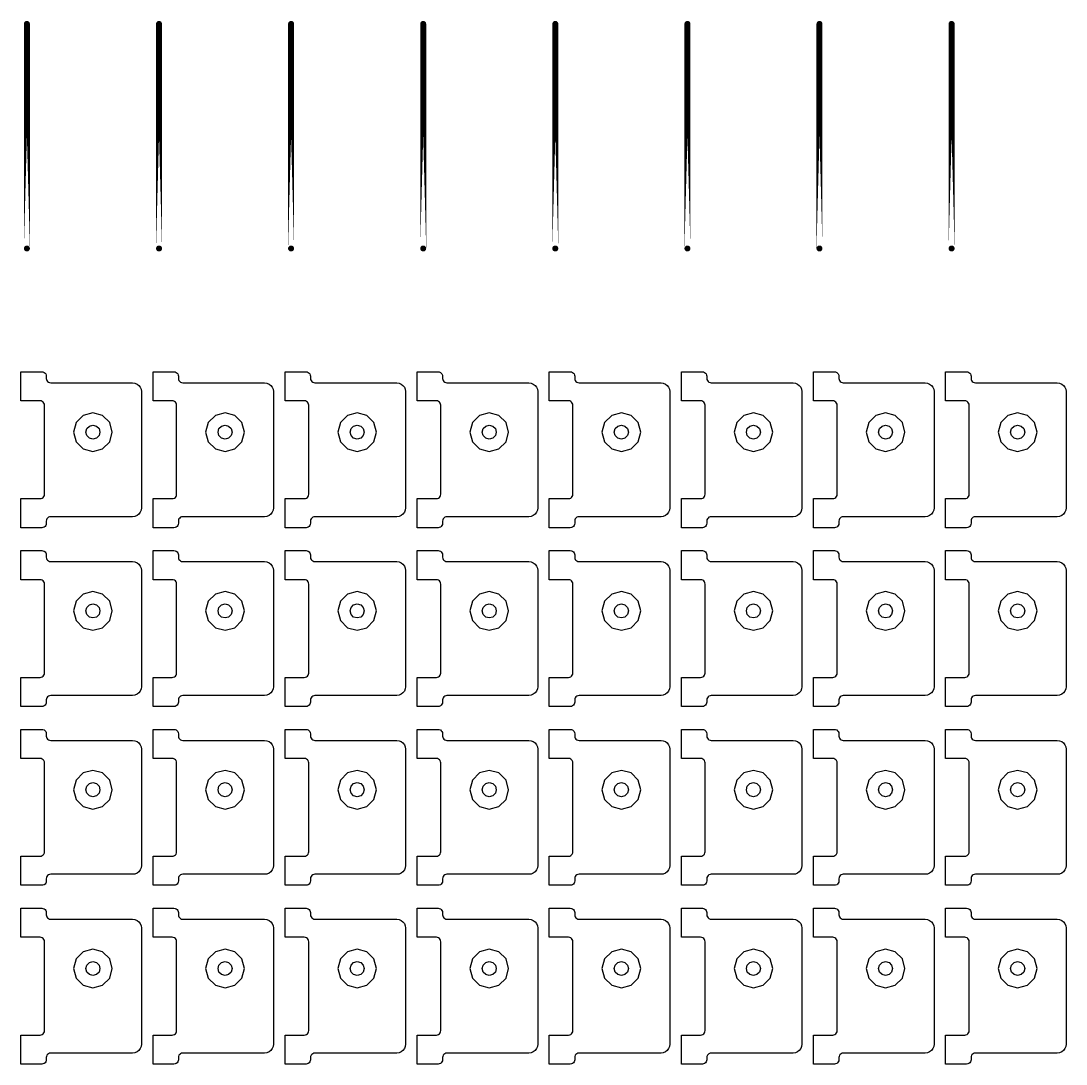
# Model space of a CAD drawing. Extents: x 11 to 212, y 11 to 212.
# Drawn here: x 81.12 to 95.08, y 161.51 to 175.44 of the extents above; entities that cross this region are included whole.
import ezdxf

# ---------------------------------------------------------------- set-up
doc = ezdxf.new("R2010")
doc.units = 0
doc.layers.get('0').update_dxf_attribs({"linetype": 'continuous'})
doc.layers.add('G', color=7, linetype='continuous')

# ---------------------------------------------------------------- blocks, each defined once
blk = doc.blocks.new('cutlineendpoint')
at = {"const_width": 0.04}
blk.add_lwpolyline([(-0.02, 0, 1), (0.02, 0, 1)], format="xyb", close=True, dxfattribs=at)

msp = doc.modelspace()

# ---------------------------------------------------------------- linework, layer by layer
at = {"layer": 'G', "const_width": 0.08}
for points in [[(81.2, 172.4), (81.2, 175.4)], [(82.965, 172.4), (82.965, 175.4)], [(84.729, 172.4), (84.729, 175.4)], [(86.494, 172.4), (86.494, 175.4)], [(88.259, 172.4), (88.259, 175.4)], [(90.024, 172.4), (90.024, 175.4)], [(91.788, 172.4), (91.788, 175.4)], [(93.553, 172.4), (93.553, 175.4)]]:
    msp.add_lwpolyline(points, close=True, dxfattribs=at)
at = {"layer": 'G'}
for points in [[(81.376, 169.059), (81.392, 169.061), (81.406, 169.067), (81.418, 169.076), (81.427, 169.088), (81.433, 169.102), (81.435, 169.118), (81.435, 170.306), (81.433, 170.321), (81.427, 170.335), (81.418, 170.347), (81.406, 170.357), (81.392, 170.363), (81.376, 170.365), (81.12, 170.365), (81.12, 170.753), (81.4, 170.753), (81.415, 170.751), (81.429, 170.745), (81.442, 170.736), (81.451, 170.724), (81.457, 170.709), (81.459, 170.694), (81.459, 170.665), (81.461, 170.649), (81.467, 170.635), (81.476, 170.623), (81.488, 170.614), (81.502, 170.608), (81.518, 170.606), (82.612, 170.606), (82.642, 170.602), (82.671, 170.59), (82.695, 170.571), (82.714, 170.547), (82.725, 170.519), (82.729, 170.488), (82.729, 168.935), (82.725, 168.905), (82.714, 168.876), (82.695, 168.852), (82.671, 168.833), (82.642, 168.822), (82.612, 168.818), (81.518, 168.818), (81.502, 168.816), (81.488, 168.81), (81.476, 168.8), (81.467, 168.788), (81.461, 168.774), (81.459, 168.759), (81.459, 168.729), (81.457, 168.714), (81.451, 168.7), (81.442, 168.688), (81.429, 168.678), (81.415, 168.673), (81.4, 168.671), (81.12, 168.671), (81.12, 169.059)], [(83.141, 169.059), (83.156, 169.061), (83.171, 169.067), (83.183, 169.076), (83.192, 169.088), (83.198, 169.102), (83.2, 169.118), (83.2, 170.306), (83.198, 170.321), (83.192, 170.335), (83.183, 170.347), (83.171, 170.357), (83.156, 170.363), (83.141, 170.365), (82.885, 170.365), (82.885, 170.753), (83.165, 170.753), (83.18, 170.751), (83.194, 170.745), (83.206, 170.736), (83.216, 170.724), (83.222, 170.709), (83.224, 170.694), (83.224, 170.665), (83.226, 170.649), (83.231, 170.635), (83.241, 170.623), (83.253, 170.614), (83.267, 170.608), (83.282, 170.606), (84.376, 170.606), (84.407, 170.602), (84.435, 170.59), (84.46, 170.571), (84.478, 170.547), (84.49, 170.519), (84.494, 170.488), (84.494, 168.935), (84.49, 168.905), (84.478, 168.876), (84.46, 168.852), (84.435, 168.833), (84.407, 168.822), (84.376, 168.818), (83.282, 168.818), (83.267, 168.816), (83.253, 168.81), (83.241, 168.8), (83.231, 168.788), (83.226, 168.774), (83.224, 168.759), (83.224, 168.729), (83.222, 168.714), (83.216, 168.7), (83.206, 168.688), (83.194, 168.678), (83.18, 168.673), (83.165, 168.671), (82.885, 168.671), (82.885, 169.059)], [(84.906, 169.059), (84.921, 169.061), (84.935, 169.067), (84.947, 169.076), (84.957, 169.088), (84.963, 169.102), (84.965, 169.118), (84.965, 170.306), (84.963, 170.321), (84.957, 170.335), (84.947, 170.347), (84.935, 170.357), (84.921, 170.363), (84.906, 170.365), (84.649, 170.365), (84.649, 170.753), (84.929, 170.753), (84.945, 170.751), (84.959, 170.745), (84.971, 170.736), (84.98, 170.724), (84.986, 170.709), (84.988, 170.694), (84.988, 170.665), (84.99, 170.649), (84.996, 170.635), (85.005, 170.623), (85.018, 170.614), (85.032, 170.608), (85.047, 170.606), (86.141, 170.606), (86.172, 170.602), (86.2, 170.59), (86.224, 170.571), (86.243, 170.547), (86.255, 170.519), (86.259, 170.488), (86.259, 168.935), (86.255, 168.905), (86.243, 168.876), (86.224, 168.852), (86.2, 168.833), (86.172, 168.822), (86.141, 168.818), (85.047, 168.818), (85.032, 168.816), (85.018, 168.81), (85.005, 168.8), (84.996, 168.788), (84.99, 168.774), (84.988, 168.759), (84.988, 168.729), (84.986, 168.714), (84.98, 168.7), (84.971, 168.688), (84.959, 168.678), (84.945, 168.673), (84.929, 168.671), (84.649, 168.671), (84.649, 169.059)], [(86.671, 169.059), (86.686, 169.061), (86.7, 169.067), (86.712, 169.076), (86.722, 169.088), (86.727, 169.102), (86.729, 169.118), (86.729, 170.306), (86.727, 170.321), (86.722, 170.335), (86.712, 170.347), (86.7, 170.357), (86.686, 170.363), (86.671, 170.365), (86.414, 170.365), (86.414, 170.753), (86.694, 170.753), (86.709, 170.751), (86.724, 170.745), (86.736, 170.736), (86.745, 170.724), (86.751, 170.709), (86.753, 170.694), (86.753, 170.665), (86.755, 170.649), (86.761, 170.635), (86.77, 170.623), (86.782, 170.614), (86.797, 170.608), (86.812, 170.606), (87.906, 170.606), (87.936, 170.602), (87.965, 170.59), (87.989, 170.571), (88.008, 170.547), (88.02, 170.519), (88.024, 170.488), (88.024, 168.935), (88.02, 168.905), (88.008, 168.876), (87.989, 168.852), (87.965, 168.833), (87.936, 168.822), (87.906, 168.818), (86.812, 168.818), (86.797, 168.816), (86.782, 168.81), (86.77, 168.8), (86.761, 168.788), (86.755, 168.774), (86.753, 168.759), (86.753, 168.729), (86.751, 168.714), (86.745, 168.7), (86.736, 168.688), (86.724, 168.678), (86.709, 168.673), (86.694, 168.671), (86.414, 168.671), (86.414, 169.059)], [(88.435, 169.059), (88.451, 169.061), (88.465, 169.067), (88.477, 169.076), (88.486, 169.088), (88.492, 169.102), (88.494, 169.118), (88.494, 170.306), (88.492, 170.321), (88.486, 170.335), (88.477, 170.347), (88.465, 170.357), (88.451, 170.363), (88.435, 170.365), (88.179, 170.365), (88.179, 170.753), (88.459, 170.753), (88.474, 170.751), (88.488, 170.745), (88.5, 170.736), (88.51, 170.724), (88.516, 170.709), (88.518, 170.694), (88.518, 170.665), (88.52, 170.649), (88.526, 170.635), (88.535, 170.623), (88.547, 170.614), (88.561, 170.608), (88.576, 170.606), (89.671, 170.606), (89.701, 170.602), (89.729, 170.59), (89.754, 170.571), (89.772, 170.547), (89.784, 170.519), (89.788, 170.488), (89.788, 168.935), (89.784, 168.905), (89.772, 168.876), (89.754, 168.852), (89.729, 168.833), (89.701, 168.822), (89.671, 168.818), (88.576, 168.818), (88.561, 168.816), (88.547, 168.81), (88.535, 168.8), (88.526, 168.788), (88.52, 168.774), (88.518, 168.759), (88.518, 168.729), (88.516, 168.714), (88.51, 168.7), (88.5, 168.688), (88.488, 168.678), (88.474, 168.673), (88.459, 168.671), (88.179, 168.671), (88.179, 169.059)], [(90.2, 169.059), (90.215, 169.061), (90.229, 169.067), (90.242, 169.076), (90.251, 169.088), (90.257, 169.102), (90.259, 169.118), (90.259, 170.306), (90.257, 170.321), (90.251, 170.335), (90.242, 170.347), (90.229, 170.357), (90.215, 170.363), (90.2, 170.365), (89.944, 170.365), (89.944, 170.753), (90.224, 170.753), (90.239, 170.751), (90.253, 170.745), (90.265, 170.736), (90.274, 170.724), (90.28, 170.709), (90.282, 170.694), (90.282, 170.665), (90.284, 170.649), (90.29, 170.635), (90.3, 170.623), (90.312, 170.614), (90.326, 170.608), (90.341, 170.606), (91.435, 170.606), (91.466, 170.602), (91.494, 170.59), (91.518, 170.571), (91.537, 170.547), (91.549, 170.519), (91.553, 170.488), (91.553, 168.935), (91.549, 168.905), (91.537, 168.876), (91.518, 168.852), (91.494, 168.833), (91.466, 168.822), (91.435, 168.818), (90.341, 168.818), (90.326, 168.816), (90.312, 168.81), (90.3, 168.8), (90.29, 168.788), (90.284, 168.774), (90.282, 168.759), (90.282, 168.729), (90.28, 168.714), (90.274, 168.7), (90.265, 168.688), (90.253, 168.678), (90.239, 168.673), (90.224, 168.671), (89.944, 168.671), (89.944, 169.059)], [(91.965, 169.059), (91.98, 169.061), (91.994, 169.067), (92.006, 169.076), (92.016, 169.088), (92.022, 169.102), (92.024, 169.118), (92.024, 170.306), (92.022, 170.321), (92.016, 170.335), (92.006, 170.347), (91.994, 170.357), (91.98, 170.363), (91.965, 170.365), (91.708, 170.365), (91.708, 170.753), (91.988, 170.753), (92.003, 170.751), (92.018, 170.745), (92.03, 170.736), (92.039, 170.724), (92.045, 170.709), (92.047, 170.694), (92.047, 170.665), (92.049, 170.649), (92.055, 170.635), (92.064, 170.623), (92.076, 170.614), (92.091, 170.608), (92.106, 170.606), (93.2, 170.606), (93.23, 170.602), (93.259, 170.59), (93.283, 170.571), (93.302, 170.547), (93.314, 170.519), (93.318, 170.488), (93.318, 168.935), (93.314, 168.905), (93.302, 168.876), (93.283, 168.852), (93.259, 168.833), (93.23, 168.822), (93.2, 168.818), (92.106, 168.818), (92.091, 168.816), (92.076, 168.81), (92.064, 168.8), (92.055, 168.788), (92.049, 168.774), (92.047, 168.759), (92.047, 168.729), (92.045, 168.714), (92.039, 168.7), (92.03, 168.688), (92.018, 168.678), (92.003, 168.673), (91.988, 168.671), (91.708, 168.671), (91.708, 169.059)], [(93.729, 169.059), (93.745, 169.061), (93.759, 169.067), (93.771, 169.076), (93.78, 169.088), (93.786, 169.102), (93.788, 169.118), (93.788, 170.306), (93.786, 170.321), (93.78, 170.335), (93.771, 170.347), (93.759, 170.357), (93.745, 170.363), (93.729, 170.365), (93.473, 170.365), (93.473, 170.753), (93.753, 170.753), (93.768, 170.751), (93.782, 170.745), (93.795, 170.736), (93.804, 170.724), (93.81, 170.709), (93.812, 170.694), (93.812, 170.665), (93.814, 170.649), (93.82, 170.635), (93.829, 170.623), (93.841, 170.614), (93.855, 170.608), (93.871, 170.606), (94.965, 170.606), (94.995, 170.602), (95.024, 170.59), (95.048, 170.571), (95.067, 170.547), (95.078, 170.519), (95.082, 170.488), (95.082, 168.935), (95.078, 168.905), (95.067, 168.876), (95.048, 168.852), (95.024, 168.833), (94.995, 168.822), (94.965, 168.818), (93.871, 168.818), (93.855, 168.816), (93.841, 168.81), (93.829, 168.8), (93.82, 168.788), (93.814, 168.774), (93.812, 168.759), (93.812, 168.729), (93.81, 168.714), (93.804, 168.7), (93.795, 168.688), (93.782, 168.678), (93.768, 168.673), (93.753, 168.671), (93.473, 168.671), (93.473, 169.059)], [(82.307, 169.818), (82.341, 169.947), (82.307, 170.076), (82.212, 170.171), (82.082, 170.206), (81.953, 170.171), (81.858, 170.076), (81.824, 169.947), (81.858, 169.818), (81.953, 169.723), (82.082, 169.688), (82.212, 169.723)], [(84.071, 169.818), (84.106, 169.947), (84.071, 170.076), (83.976, 170.171), (83.847, 170.206), (83.718, 170.171), (83.623, 170.076), (83.588, 169.947), (83.623, 169.818), (83.718, 169.723), (83.847, 169.688), (83.976, 169.723)], [(85.836, 169.818), (85.871, 169.947), (85.836, 170.076), (85.741, 170.171), (85.612, 170.206), (85.482, 170.171), (85.388, 170.076), (85.353, 169.947), (85.388, 169.818), (85.482, 169.723), (85.612, 169.688), (85.741, 169.723)], [(87.601, 169.818), (87.635, 169.947), (87.601, 170.076), (87.506, 170.171), (87.376, 170.206), (87.247, 170.171), (87.152, 170.076), (87.118, 169.947), (87.152, 169.818), (87.247, 169.723), (87.376, 169.688), (87.506, 169.723)], [(89.365, 169.818), (89.4, 169.947), (89.365, 170.076), (89.271, 170.171), (89.141, 170.206), (89.012, 170.171), (88.917, 170.076), (88.882, 169.947), (88.917, 169.818), (89.012, 169.723), (89.141, 169.688), (89.271, 169.723)], [(91.13, 169.818), (91.165, 169.947), (91.13, 170.076), (91.035, 170.171), (90.906, 170.206), (90.776, 170.171), (90.682, 170.076), (90.647, 169.947), (90.682, 169.818), (90.776, 169.723), (90.906, 169.688), (91.035, 169.723)], [(92.895, 169.818), (92.929, 169.947), (92.895, 170.076), (92.8, 170.171), (92.671, 170.206), (92.541, 170.171), (92.446, 170.076), (92.412, 169.947), (92.446, 169.818), (92.541, 169.723), (92.671, 169.688), (92.8, 169.723)], [(94.659, 169.818), (94.694, 169.947), (94.659, 170.076), (94.565, 170.171), (94.435, 170.206), (94.306, 170.171), (94.211, 170.076), (94.176, 169.947), (94.211, 169.818), (94.306, 169.723), (94.435, 169.688), (94.565, 169.723)], [(82.176, 169.947), (82.164, 169.9), (82.129, 169.866), (82.082, 169.853), (82.035, 169.866), (82.001, 169.9), (81.988, 169.947), (82.001, 169.994), (82.035, 170.029), (82.082, 170.041), (82.129, 170.029), (82.164, 169.994)], [(83.941, 169.947), (83.929, 169.9), (83.894, 169.866), (83.847, 169.853), (83.8, 169.866), (83.766, 169.9), (83.753, 169.947), (83.766, 169.994), (83.8, 170.029), (83.847, 170.041), (83.894, 170.029), (83.929, 169.994)], [(85.706, 169.947), (85.693, 169.9), (85.659, 169.866), (85.612, 169.853), (85.565, 169.866), (85.53, 169.9), (85.518, 169.947), (85.53, 169.994), (85.565, 170.029), (85.612, 170.041), (85.659, 170.029), (85.693, 169.994)], [(87.471, 169.947), (87.458, 169.9), (87.424, 169.866), (87.376, 169.853), (87.329, 169.866), (87.295, 169.9), (87.282, 169.947), (87.295, 169.994), (87.329, 170.029), (87.376, 170.041), (87.424, 170.029), (87.458, 169.994)], [(89.235, 169.947), (89.223, 169.9), (89.188, 169.866), (89.141, 169.853), (89.094, 169.866), (89.06, 169.9), (89.047, 169.947), (89.06, 169.994), (89.094, 170.029), (89.141, 170.041), (89.188, 170.029), (89.223, 169.994)], [(91, 169.947), (90.987, 169.9), (90.953, 169.866), (90.906, 169.853), (90.859, 169.866), (90.824, 169.9), (90.812, 169.947), (90.824, 169.994), (90.859, 170.029), (90.906, 170.041), (90.953, 170.029), (90.987, 169.994)], [(92.765, 169.947), (92.752, 169.9), (92.718, 169.866), (92.671, 169.853), (92.624, 169.866), (92.589, 169.9), (92.576, 169.947), (92.589, 169.994), (92.624, 170.029), (92.671, 170.041), (92.718, 170.029), (92.752, 169.994)], [(94.529, 169.947), (94.517, 169.9), (94.482, 169.866), (94.435, 169.853), (94.388, 169.866), (94.354, 169.9), (94.341, 169.947), (94.354, 169.994), (94.388, 170.029), (94.435, 170.041), (94.482, 170.029), (94.517, 169.994)], [(81.376, 166.671), (81.392, 166.673), (81.406, 166.678), (81.418, 166.688), (81.427, 166.7), (81.433, 166.714), (81.435, 166.729), (81.435, 167.918), (81.433, 167.933), (81.427, 167.947), (81.418, 167.959), (81.406, 167.969), (81.392, 167.974), (81.376, 167.976), (81.12, 167.976), (81.12, 168.365), (81.4, 168.365), (81.415, 168.363), (81.429, 168.357), (81.442, 168.347), (81.451, 168.335), (81.457, 168.321), (81.459, 168.306), (81.459, 168.276), (81.461, 168.261), (81.467, 168.247), (81.476, 168.235), (81.488, 168.226), (81.502, 168.22), (81.518, 168.218), (82.612, 168.218), (82.642, 168.214), (82.671, 168.202), (82.695, 168.183), (82.714, 168.159), (82.725, 168.13), (82.729, 168.1), (82.729, 166.547), (82.725, 166.517), (82.714, 166.488), (82.695, 166.464), (82.671, 166.445), (82.642, 166.433), (82.612, 166.429), (81.518, 166.429), (81.502, 166.427), (81.488, 166.422), (81.476, 166.412), (81.467, 166.4), (81.461, 166.386), (81.459, 166.371), (81.459, 166.341), (81.457, 166.326), (81.451, 166.312), (81.442, 166.3), (81.429, 166.29), (81.415, 166.284), (81.4, 166.282), (81.12, 166.282), (81.12, 166.671)], [(83.141, 166.671), (83.156, 166.673), (83.171, 166.678), (83.183, 166.688), (83.192, 166.7), (83.198, 166.714), (83.2, 166.729), (83.2, 167.918), (83.198, 167.933), (83.192, 167.947), (83.183, 167.959), (83.171, 167.969), (83.156, 167.974), (83.141, 167.976), (82.885, 167.976), (82.885, 168.365), (83.165, 168.365), (83.18, 168.363), (83.194, 168.357), (83.206, 168.347), (83.216, 168.335), (83.222, 168.321), (83.224, 168.306), (83.224, 168.276), (83.226, 168.261), (83.231, 168.247), (83.241, 168.235), (83.253, 168.226), (83.267, 168.22), (83.282, 168.218), (84.376, 168.218), (84.407, 168.214), (84.435, 168.202), (84.46, 168.183), (84.478, 168.159), (84.49, 168.13), (84.494, 168.1), (84.494, 166.547), (84.49, 166.517), (84.478, 166.488), (84.46, 166.464), (84.435, 166.445), (84.407, 166.433), (84.376, 166.429), (83.282, 166.429), (83.267, 166.427), (83.253, 166.422), (83.241, 166.412), (83.231, 166.4), (83.226, 166.386), (83.224, 166.371), (83.224, 166.341), (83.222, 166.326), (83.216, 166.312), (83.206, 166.3), (83.194, 166.29), (83.18, 166.284), (83.165, 166.282), (82.885, 166.282), (82.885, 166.671)], [(84.906, 166.671), (84.921, 166.673), (84.935, 166.678), (84.947, 166.688), (84.957, 166.7), (84.963, 166.714), (84.965, 166.729), (84.965, 167.918), (84.963, 167.933), (84.957, 167.947), (84.947, 167.959), (84.935, 167.969), (84.921, 167.974), (84.906, 167.976), (84.649, 167.976), (84.649, 168.365), (84.929, 168.365), (84.945, 168.363), (84.959, 168.357), (84.971, 168.347), (84.98, 168.335), (84.986, 168.321), (84.988, 168.306), (84.988, 168.276), (84.99, 168.261), (84.996, 168.247), (85.005, 168.235), (85.018, 168.226), (85.032, 168.22), (85.047, 168.218), (86.141, 168.218), (86.172, 168.214), (86.2, 168.202), (86.224, 168.183), (86.243, 168.159), (86.255, 168.13), (86.259, 168.1), (86.259, 166.547), (86.255, 166.517), (86.243, 166.488), (86.224, 166.464), (86.2, 166.445), (86.172, 166.433), (86.141, 166.429), (85.047, 166.429), (85.032, 166.427), (85.018, 166.422), (85.005, 166.412), (84.996, 166.4), (84.99, 166.386), (84.988, 166.371), (84.988, 166.341), (84.986, 166.326), (84.98, 166.312), (84.971, 166.3), (84.959, 166.29), (84.945, 166.284), (84.929, 166.282), (84.649, 166.282), (84.649, 166.671)], [(86.671, 166.671), (86.686, 166.673), (86.7, 166.678), (86.712, 166.688), (86.722, 166.7), (86.727, 166.714), (86.729, 166.729), (86.729, 167.918), (86.727, 167.933), (86.722, 167.947), (86.712, 167.959), (86.7, 167.969), (86.686, 167.974), (86.671, 167.976), (86.414, 167.976), (86.414, 168.365), (86.694, 168.365), (86.709, 168.363), (86.724, 168.357), (86.736, 168.347), (86.745, 168.335), (86.751, 168.321), (86.753, 168.306), (86.753, 168.276), (86.755, 168.261), (86.761, 168.247), (86.77, 168.235), (86.782, 168.226), (86.797, 168.22), (86.812, 168.218), (87.906, 168.218), (87.936, 168.214), (87.965, 168.202), (87.989, 168.183), (88.008, 168.159), (88.02, 168.13), (88.024, 168.1), (88.024, 166.547), (88.02, 166.517), (88.008, 166.488), (87.989, 166.464), (87.965, 166.445), (87.936, 166.433), (87.906, 166.429), (86.812, 166.429), (86.797, 166.427), (86.782, 166.422), (86.77, 166.412), (86.761, 166.4), (86.755, 166.386), (86.753, 166.371), (86.753, 166.341), (86.751, 166.326), (86.745, 166.312), (86.736, 166.3), (86.724, 166.29), (86.709, 166.284), (86.694, 166.282), (86.414, 166.282), (86.414, 166.671)], [(88.435, 166.671), (88.451, 166.673), (88.465, 166.678), (88.477, 166.688), (88.486, 166.7), (88.492, 166.714), (88.494, 166.729), (88.494, 167.918), (88.492, 167.933), (88.486, 167.947), (88.477, 167.959), (88.465, 167.969), (88.451, 167.974), (88.435, 167.976), (88.179, 167.976), (88.179, 168.365), (88.459, 168.365), (88.474, 168.363), (88.488, 168.357), (88.5, 168.347), (88.51, 168.335), (88.516, 168.321), (88.518, 168.306), (88.518, 168.276), (88.52, 168.261), (88.526, 168.247), (88.535, 168.235), (88.547, 168.226), (88.561, 168.22), (88.576, 168.218), (89.671, 168.218), (89.701, 168.214), (89.729, 168.202), (89.754, 168.183), (89.772, 168.159), (89.784, 168.13), (89.788, 168.1), (89.788, 166.547), (89.784, 166.517), (89.772, 166.488), (89.754, 166.464), (89.729, 166.445), (89.701, 166.433), (89.671, 166.429), (88.576, 166.429), (88.561, 166.427), (88.547, 166.422), (88.535, 166.412), (88.526, 166.4), (88.52, 166.386), (88.518, 166.371), (88.518, 166.341), (88.516, 166.326), (88.51, 166.312), (88.5, 166.3), (88.488, 166.29), (88.474, 166.284), (88.459, 166.282), (88.179, 166.282), (88.179, 166.671)], [(90.2, 166.671), (90.215, 166.673), (90.229, 166.678), (90.242, 166.688), (90.251, 166.7), (90.257, 166.714), (90.259, 166.729), (90.259, 167.918), (90.257, 167.933), (90.251, 167.947), (90.242, 167.959), (90.229, 167.969), (90.215, 167.974), (90.2, 167.976), (89.944, 167.976), (89.944, 168.365), (90.224, 168.365), (90.239, 168.363), (90.253, 168.357), (90.265, 168.347), (90.274, 168.335), (90.28, 168.321), (90.282, 168.306), (90.282, 168.276), (90.284, 168.261), (90.29, 168.247), (90.3, 168.235), (90.312, 168.226), (90.326, 168.22), (90.341, 168.218), (91.435, 168.218), (91.466, 168.214), (91.494, 168.202), (91.518, 168.183), (91.537, 168.159), (91.549, 168.13), (91.553, 168.1), (91.553, 166.547), (91.549, 166.517), (91.537, 166.488), (91.518, 166.464), (91.494, 166.445), (91.466, 166.433), (91.435, 166.429), (90.341, 166.429), (90.326, 166.427), (90.312, 166.422), (90.3, 166.412), (90.29, 166.4), (90.284, 166.386), (90.282, 166.371), (90.282, 166.341), (90.28, 166.326), (90.274, 166.312), (90.265, 166.3), (90.253, 166.29), (90.239, 166.284), (90.224, 166.282), (89.944, 166.282), (89.944, 166.671)], [(91.965, 166.671), (91.98, 166.673), (91.994, 166.678), (92.006, 166.688), (92.016, 166.7), (92.022, 166.714), (92.024, 166.729), (92.024, 167.918), (92.022, 167.933), (92.016, 167.947), (92.006, 167.959), (91.994, 167.969), (91.98, 167.974), (91.965, 167.976), (91.708, 167.976), (91.708, 168.365), (91.988, 168.365), (92.003, 168.363), (92.018, 168.357), (92.03, 168.347), (92.039, 168.335), (92.045, 168.321), (92.047, 168.306), (92.047, 168.276), (92.049, 168.261), (92.055, 168.247), (92.064, 168.235), (92.076, 168.226), (92.091, 168.22), (92.106, 168.218), (93.2, 168.218), (93.23, 168.214), (93.259, 168.202), (93.283, 168.183), (93.302, 168.159), (93.314, 168.13), (93.318, 168.1), (93.318, 166.547), (93.314, 166.517), (93.302, 166.488), (93.283, 166.464), (93.259, 166.445), (93.23, 166.433), (93.2, 166.429), (92.106, 166.429), (92.091, 166.427), (92.076, 166.422), (92.064, 166.412), (92.055, 166.4), (92.049, 166.386), (92.047, 166.371), (92.047, 166.341), (92.045, 166.326), (92.039, 166.312), (92.03, 166.3), (92.018, 166.29), (92.003, 166.284), (91.988, 166.282), (91.708, 166.282), (91.708, 166.671)], [(93.729, 166.671), (93.745, 166.673), (93.759, 166.678), (93.771, 166.688), (93.78, 166.7), (93.786, 166.714), (93.788, 166.729), (93.788, 167.918), (93.786, 167.933), (93.78, 167.947), (93.771, 167.959), (93.759, 167.969), (93.745, 167.974), (93.729, 167.976), (93.473, 167.976), (93.473, 168.365), (93.753, 168.365), (93.768, 168.363), (93.782, 168.357), (93.795, 168.347), (93.804, 168.335), (93.81, 168.321), (93.812, 168.306), (93.812, 168.276), (93.814, 168.261), (93.82, 168.247), (93.829, 168.235), (93.841, 168.226), (93.855, 168.22), (93.871, 168.218), (94.965, 168.218), (94.995, 168.214), (95.024, 168.202), (95.048, 168.183), (95.067, 168.159), (95.078, 168.13), (95.082, 168.1), (95.082, 166.547), (95.078, 166.517), (95.067, 166.488), (95.048, 166.464), (95.024, 166.445), (94.995, 166.433), (94.965, 166.429), (93.871, 166.429), (93.855, 166.427), (93.841, 166.422), (93.829, 166.412), (93.82, 166.4), (93.814, 166.386), (93.812, 166.371), (93.812, 166.341), (93.81, 166.326), (93.804, 166.312), (93.795, 166.3), (93.782, 166.29), (93.768, 166.284), (93.753, 166.282), (93.473, 166.282), (93.473, 166.671)], [(82.307, 167.429), (82.341, 167.559), (82.307, 167.688), (82.212, 167.783), (82.082, 167.818), (81.953, 167.783), (81.858, 167.688), (81.824, 167.559), (81.858, 167.429), (81.953, 167.335), (82.082, 167.3), (82.212, 167.335)], [(84.071, 167.429), (84.106, 167.559), (84.071, 167.688), (83.976, 167.783), (83.847, 167.818), (83.718, 167.783), (83.623, 167.688), (83.588, 167.559), (83.623, 167.429), (83.718, 167.335), (83.847, 167.3), (83.976, 167.335)], [(85.836, 167.429), (85.871, 167.559), (85.836, 167.688), (85.741, 167.783), (85.612, 167.818), (85.482, 167.783), (85.388, 167.688), (85.353, 167.559), (85.388, 167.429), (85.482, 167.335), (85.612, 167.3), (85.741, 167.335)], [(87.601, 167.429), (87.635, 167.559), (87.601, 167.688), (87.506, 167.783), (87.376, 167.818), (87.247, 167.783), (87.152, 167.688), (87.118, 167.559), (87.152, 167.429), (87.247, 167.335), (87.376, 167.3), (87.506, 167.335)], [(89.365, 167.429), (89.4, 167.559), (89.365, 167.688), (89.271, 167.783), (89.141, 167.818), (89.012, 167.783), (88.917, 167.688), (88.882, 167.559), (88.917, 167.429), (89.012, 167.335), (89.141, 167.3), (89.271, 167.335)], [(91.13, 167.429), (91.165, 167.559), (91.13, 167.688), (91.035, 167.783), (90.906, 167.818), (90.776, 167.783), (90.682, 167.688), (90.647, 167.559), (90.682, 167.429), (90.776, 167.335), (90.906, 167.3), (91.035, 167.335)], [(92.895, 167.429), (92.929, 167.559), (92.895, 167.688), (92.8, 167.783), (92.671, 167.818), (92.541, 167.783), (92.446, 167.688), (92.412, 167.559), (92.446, 167.429), (92.541, 167.335), (92.671, 167.3), (92.8, 167.335)], [(94.659, 167.429), (94.694, 167.559), (94.659, 167.688), (94.565, 167.783), (94.435, 167.818), (94.306, 167.783), (94.211, 167.688), (94.176, 167.559), (94.211, 167.429), (94.306, 167.335), (94.435, 167.3), (94.565, 167.335)], [(82.176, 167.559), (82.164, 167.512), (82.129, 167.477), (82.082, 167.465), (82.035, 167.477), (82.001, 167.512), (81.988, 167.559), (82.001, 167.606), (82.035, 167.64), (82.082, 167.653), (82.129, 167.64), (82.164, 167.606)], [(83.941, 167.559), (83.929, 167.512), (83.894, 167.477), (83.847, 167.465), (83.8, 167.477), (83.766, 167.512), (83.753, 167.559), (83.766, 167.606), (83.8, 167.64), (83.847, 167.653), (83.894, 167.64), (83.929, 167.606)], [(85.706, 167.559), (85.693, 167.512), (85.659, 167.477), (85.612, 167.465), (85.565, 167.477), (85.53, 167.512), (85.518, 167.559), (85.53, 167.606), (85.565, 167.64), (85.612, 167.653), (85.659, 167.64), (85.693, 167.606)], [(87.471, 167.559), (87.458, 167.512), (87.424, 167.477), (87.376, 167.465), (87.329, 167.477), (87.295, 167.512), (87.282, 167.559), (87.295, 167.606), (87.329, 167.64), (87.376, 167.653), (87.424, 167.64), (87.458, 167.606)], [(89.235, 167.559), (89.223, 167.512), (89.188, 167.477), (89.141, 167.465), (89.094, 167.477), (89.06, 167.512), (89.047, 167.559), (89.06, 167.606), (89.094, 167.64), (89.141, 167.653), (89.188, 167.64), (89.223, 167.606)], [(91, 167.559), (90.987, 167.512), (90.953, 167.477), (90.906, 167.465), (90.859, 167.477), (90.824, 167.512), (90.812, 167.559), (90.824, 167.606), (90.859, 167.64), (90.906, 167.653), (90.953, 167.64), (90.987, 167.606)], [(92.765, 167.559), (92.752, 167.512), (92.718, 167.477), (92.671, 167.465), (92.624, 167.477), (92.589, 167.512), (92.576, 167.559), (92.589, 167.606), (92.624, 167.64), (92.671, 167.653), (92.718, 167.64), (92.752, 167.606)], [(94.529, 167.559), (94.517, 167.512), (94.482, 167.477), (94.435, 167.465), (94.388, 167.477), (94.354, 167.512), (94.341, 167.559), (94.354, 167.606), (94.388, 167.64), (94.435, 167.653), (94.482, 167.64), (94.517, 167.606)], [(81.376, 164.282), (81.392, 164.284), (81.406, 164.29), (81.418, 164.3), (81.427, 164.312), (81.433, 164.326), (81.435, 164.341), (81.435, 165.529), (81.433, 165.545), (81.427, 165.559), (81.418, 165.571), (81.406, 165.58), (81.392, 165.586), (81.376, 165.588), (81.12, 165.588), (81.12, 165.976), (81.4, 165.976), (81.415, 165.974), (81.429, 165.969), (81.442, 165.959), (81.451, 165.947), (81.457, 165.933), (81.459, 165.918), (81.459, 165.888), (81.461, 165.873), (81.467, 165.859), (81.476, 165.847), (81.488, 165.837), (81.502, 165.831), (81.518, 165.829), (82.612, 165.829), (82.642, 165.825), (82.671, 165.814), (82.695, 165.795), (82.714, 165.771), (82.725, 165.742), (82.729, 165.712), (82.729, 164.159), (82.725, 164.128), (82.714, 164.1), (82.695, 164.076), (82.671, 164.057), (82.642, 164.045), (82.612, 164.041), (81.518, 164.041), (81.502, 164.039), (81.488, 164.033), (81.476, 164.024), (81.467, 164.012), (81.461, 163.998), (81.459, 163.982), (81.459, 163.953), (81.457, 163.938), (81.451, 163.924), (81.442, 163.911), (81.429, 163.902), (81.415, 163.896), (81.4, 163.894), (81.12, 163.894), (81.12, 164.282)], [(83.141, 164.282), (83.156, 164.284), (83.171, 164.29), (83.183, 164.3), (83.192, 164.312), (83.198, 164.326), (83.2, 164.341), (83.2, 165.529), (83.198, 165.545), (83.192, 165.559), (83.183, 165.571), (83.171, 165.58), (83.156, 165.586), (83.141, 165.588), (82.885, 165.588), (82.885, 165.976), (83.165, 165.976), (83.18, 165.974), (83.194, 165.969), (83.206, 165.959), (83.216, 165.947), (83.222, 165.933), (83.224, 165.918), (83.224, 165.888), (83.226, 165.873), (83.231, 165.859), (83.241, 165.847), (83.253, 165.837), (83.267, 165.831), (83.282, 165.829), (84.376, 165.829), (84.407, 165.825), (84.435, 165.814), (84.46, 165.795), (84.478, 165.771), (84.49, 165.742), (84.494, 165.712), (84.494, 164.159), (84.49, 164.128), (84.478, 164.1), (84.46, 164.076), (84.435, 164.057), (84.407, 164.045), (84.376, 164.041), (83.282, 164.041), (83.267, 164.039), (83.253, 164.033), (83.241, 164.024), (83.231, 164.012), (83.226, 163.998), (83.224, 163.982), (83.224, 163.953), (83.222, 163.938), (83.216, 163.924), (83.206, 163.911), (83.194, 163.902), (83.18, 163.896), (83.165, 163.894), (82.885, 163.894), (82.885, 164.282)], [(84.906, 164.282), (84.921, 164.284), (84.935, 164.29), (84.947, 164.3), (84.957, 164.312), (84.963, 164.326), (84.965, 164.341), (84.965, 165.529), (84.963, 165.545), (84.957, 165.559), (84.947, 165.571), (84.935, 165.58), (84.921, 165.586), (84.906, 165.588), (84.649, 165.588), (84.649, 165.976), (84.929, 165.976), (84.945, 165.974), (84.959, 165.969), (84.971, 165.959), (84.98, 165.947), (84.986, 165.933), (84.988, 165.918), (84.988, 165.888), (84.99, 165.873), (84.996, 165.859), (85.005, 165.847), (85.018, 165.837), (85.032, 165.831), (85.047, 165.829), (86.141, 165.829), (86.172, 165.825), (86.2, 165.814), (86.224, 165.795), (86.243, 165.771), (86.255, 165.742), (86.259, 165.712), (86.259, 164.159), (86.255, 164.128), (86.243, 164.1), (86.224, 164.076), (86.2, 164.057), (86.172, 164.045), (86.141, 164.041), (85.047, 164.041), (85.032, 164.039), (85.018, 164.033), (85.005, 164.024), (84.996, 164.012), (84.99, 163.998), (84.988, 163.982), (84.988, 163.953), (84.986, 163.938), (84.98, 163.924), (84.971, 163.911), (84.959, 163.902), (84.945, 163.896), (84.929, 163.894), (84.649, 163.894), (84.649, 164.282)], [(86.671, 164.282), (86.686, 164.284), (86.7, 164.29), (86.712, 164.3), (86.722, 164.312), (86.727, 164.326), (86.729, 164.341), (86.729, 165.529), (86.727, 165.545), (86.722, 165.559), (86.712, 165.571), (86.7, 165.58), (86.686, 165.586), (86.671, 165.588), (86.414, 165.588), (86.414, 165.976), (86.694, 165.976), (86.709, 165.974), (86.724, 165.969), (86.736, 165.959), (86.745, 165.947), (86.751, 165.933), (86.753, 165.918), (86.753, 165.888), (86.755, 165.873), (86.761, 165.859), (86.77, 165.847), (86.782, 165.837), (86.797, 165.831), (86.812, 165.829), (87.906, 165.829), (87.936, 165.825), (87.965, 165.814), (87.989, 165.795), (88.008, 165.771), (88.02, 165.742), (88.024, 165.712), (88.024, 164.159), (88.02, 164.128), (88.008, 164.1), (87.989, 164.076), (87.965, 164.057), (87.936, 164.045), (87.906, 164.041), (86.812, 164.041), (86.797, 164.039), (86.782, 164.033), (86.77, 164.024), (86.761, 164.012), (86.755, 163.998), (86.753, 163.982), (86.753, 163.953), (86.751, 163.938), (86.745, 163.924), (86.736, 163.911), (86.724, 163.902), (86.709, 163.896), (86.694, 163.894), (86.414, 163.894), (86.414, 164.282)], [(88.435, 164.282), (88.451, 164.284), (88.465, 164.29), (88.477, 164.3), (88.486, 164.312), (88.492, 164.326), (88.494, 164.341), (88.494, 165.529), (88.492, 165.545), (88.486, 165.559), (88.477, 165.571), (88.465, 165.58), (88.451, 165.586), (88.435, 165.588), (88.179, 165.588), (88.179, 165.976), (88.459, 165.976), (88.474, 165.974), (88.488, 165.969), (88.5, 165.959), (88.51, 165.947), (88.516, 165.933), (88.518, 165.918), (88.518, 165.888), (88.52, 165.873), (88.526, 165.859), (88.535, 165.847), (88.547, 165.837), (88.561, 165.831), (88.576, 165.829), (89.671, 165.829), (89.701, 165.825), (89.729, 165.814), (89.754, 165.795), (89.772, 165.771), (89.784, 165.742), (89.788, 165.712), (89.788, 164.159), (89.784, 164.128), (89.772, 164.1), (89.754, 164.076), (89.729, 164.057), (89.701, 164.045), (89.671, 164.041), (88.576, 164.041), (88.561, 164.039), (88.547, 164.033), (88.535, 164.024), (88.526, 164.012), (88.52, 163.998), (88.518, 163.982), (88.518, 163.953), (88.516, 163.938), (88.51, 163.924), (88.5, 163.911), (88.488, 163.902), (88.474, 163.896), (88.459, 163.894), (88.179, 163.894), (88.179, 164.282)], [(90.2, 164.282), (90.215, 164.284), (90.229, 164.29), (90.242, 164.3), (90.251, 164.312), (90.257, 164.326), (90.259, 164.341), (90.259, 165.529), (90.257, 165.545), (90.251, 165.559), (90.242, 165.571), (90.229, 165.58), (90.215, 165.586), (90.2, 165.588), (89.944, 165.588), (89.944, 165.976), (90.224, 165.976), (90.239, 165.974), (90.253, 165.969), (90.265, 165.959), (90.274, 165.947), (90.28, 165.933), (90.282, 165.918), (90.282, 165.888), (90.284, 165.873), (90.29, 165.859), (90.3, 165.847), (90.312, 165.837), (90.326, 165.831), (90.341, 165.829), (91.435, 165.829), (91.466, 165.825), (91.494, 165.814), (91.518, 165.795), (91.537, 165.771), (91.549, 165.742), (91.553, 165.712), (91.553, 164.159), (91.549, 164.128), (91.537, 164.1), (91.518, 164.076), (91.494, 164.057), (91.466, 164.045), (91.435, 164.041), (90.341, 164.041), (90.326, 164.039), (90.312, 164.033), (90.3, 164.024), (90.29, 164.012), (90.284, 163.998), (90.282, 163.982), (90.282, 163.953), (90.28, 163.938), (90.274, 163.924), (90.265, 163.911), (90.253, 163.902), (90.239, 163.896), (90.224, 163.894), (89.944, 163.894), (89.944, 164.282)], [(91.965, 164.282), (91.98, 164.284), (91.994, 164.29), (92.006, 164.3), (92.016, 164.312), (92.022, 164.326), (92.024, 164.341), (92.024, 165.529), (92.022, 165.545), (92.016, 165.559), (92.006, 165.571), (91.994, 165.58), (91.98, 165.586), (91.965, 165.588), (91.708, 165.588), (91.708, 165.976), (91.988, 165.976), (92.003, 165.974), (92.018, 165.969), (92.03, 165.959), (92.039, 165.947), (92.045, 165.933), (92.047, 165.918), (92.047, 165.888), (92.049, 165.873), (92.055, 165.859), (92.064, 165.847), (92.076, 165.837), (92.091, 165.831), (92.106, 165.829), (93.2, 165.829), (93.23, 165.825), (93.259, 165.814), (93.283, 165.795), (93.302, 165.771), (93.314, 165.742), (93.318, 165.712), (93.318, 164.159), (93.314, 164.128), (93.302, 164.1), (93.283, 164.076), (93.259, 164.057), (93.23, 164.045), (93.2, 164.041), (92.106, 164.041), (92.091, 164.039), (92.076, 164.033), (92.064, 164.024), (92.055, 164.012), (92.049, 163.998), (92.047, 163.982), (92.047, 163.953), (92.045, 163.938), (92.039, 163.924), (92.03, 163.911), (92.018, 163.902), (92.003, 163.896), (91.988, 163.894), (91.708, 163.894), (91.708, 164.282)], [(93.729, 164.282), (93.745, 164.284), (93.759, 164.29), (93.771, 164.3), (93.78, 164.312), (93.786, 164.326), (93.788, 164.341), (93.788, 165.529), (93.786, 165.545), (93.78, 165.559), (93.771, 165.571), (93.759, 165.58), (93.745, 165.586), (93.729, 165.588), (93.473, 165.588), (93.473, 165.976), (93.753, 165.976), (93.768, 165.974), (93.782, 165.969), (93.795, 165.959), (93.804, 165.947), (93.81, 165.933), (93.812, 165.918), (93.812, 165.888), (93.814, 165.873), (93.82, 165.859), (93.829, 165.847), (93.841, 165.837), (93.855, 165.831), (93.871, 165.829), (94.965, 165.829), (94.995, 165.825), (95.024, 165.814), (95.048, 165.795), (95.067, 165.771), (95.078, 165.742), (95.082, 165.712), (95.082, 164.159), (95.078, 164.128), (95.067, 164.1), (95.048, 164.076), (95.024, 164.057), (94.995, 164.045), (94.965, 164.041), (93.871, 164.041), (93.855, 164.039), (93.841, 164.033), (93.829, 164.024), (93.82, 164.012), (93.814, 163.998), (93.812, 163.982), (93.812, 163.953), (93.81, 163.938), (93.804, 163.924), (93.795, 163.911), (93.782, 163.902), (93.768, 163.896), (93.753, 163.894), (93.473, 163.894), (93.473, 164.282)], [(82.307, 165.041), (82.341, 165.171), (82.307, 165.3), (82.212, 165.395), (82.082, 165.429), (81.953, 165.395), (81.858, 165.3), (81.824, 165.171), (81.858, 165.041), (81.953, 164.946), (82.082, 164.912), (82.212, 164.946)], [(84.071, 165.041), (84.106, 165.171), (84.071, 165.3), (83.976, 165.395), (83.847, 165.429), (83.718, 165.395), (83.623, 165.3), (83.588, 165.171), (83.623, 165.041), (83.718, 164.946), (83.847, 164.912), (83.976, 164.946)], [(85.836, 165.041), (85.871, 165.171), (85.836, 165.3), (85.741, 165.395), (85.612, 165.429), (85.482, 165.395), (85.388, 165.3), (85.353, 165.171), (85.388, 165.041), (85.482, 164.946), (85.612, 164.912), (85.741, 164.946)], [(87.601, 165.041), (87.635, 165.171), (87.601, 165.3), (87.506, 165.395), (87.376, 165.429), (87.247, 165.395), (87.152, 165.3), (87.118, 165.171), (87.152, 165.041), (87.247, 164.946), (87.376, 164.912), (87.506, 164.946)], [(89.365, 165.041), (89.4, 165.171), (89.365, 165.3), (89.271, 165.395), (89.141, 165.429), (89.012, 165.395), (88.917, 165.3), (88.882, 165.171), (88.917, 165.041), (89.012, 164.946), (89.141, 164.912), (89.271, 164.946)], [(91.13, 165.041), (91.165, 165.171), (91.13, 165.3), (91.035, 165.395), (90.906, 165.429), (90.776, 165.395), (90.682, 165.3), (90.647, 165.171), (90.682, 165.041), (90.776, 164.946), (90.906, 164.912), (91.035, 164.946)], [(92.895, 165.041), (92.929, 165.171), (92.895, 165.3), (92.8, 165.395), (92.671, 165.429), (92.541, 165.395), (92.446, 165.3), (92.412, 165.171), (92.446, 165.041), (92.541, 164.946), (92.671, 164.912), (92.8, 164.946)], [(94.659, 165.041), (94.694, 165.171), (94.659, 165.3), (94.565, 165.395), (94.435, 165.429), (94.306, 165.395), (94.211, 165.3), (94.176, 165.171), (94.211, 165.041), (94.306, 164.946), (94.435, 164.912), (94.565, 164.946)], [(82.176, 165.171), (82.164, 165.124), (82.129, 165.089), (82.082, 165.076), (82.035, 165.089), (82.001, 165.124), (81.988, 165.171), (82.001, 165.218), (82.035, 165.252), (82.082, 165.265), (82.129, 165.252), (82.164, 165.218)], [(83.941, 165.171), (83.929, 165.124), (83.894, 165.089), (83.847, 165.076), (83.8, 165.089), (83.766, 165.124), (83.753, 165.171), (83.766, 165.218), (83.8, 165.252), (83.847, 165.265), (83.894, 165.252), (83.929, 165.218)], [(85.706, 165.171), (85.693, 165.124), (85.659, 165.089), (85.612, 165.076), (85.565, 165.089), (85.53, 165.124), (85.518, 165.171), (85.53, 165.218), (85.565, 165.252), (85.612, 165.265), (85.659, 165.252), (85.693, 165.218)], [(87.471, 165.171), (87.458, 165.124), (87.424, 165.089), (87.376, 165.076), (87.329, 165.089), (87.295, 165.124), (87.282, 165.171), (87.295, 165.218), (87.329, 165.252), (87.376, 165.265), (87.424, 165.252), (87.458, 165.218)], [(89.235, 165.171), (89.223, 165.124), (89.188, 165.089), (89.141, 165.076), (89.094, 165.089), (89.06, 165.124), (89.047, 165.171), (89.06, 165.218), (89.094, 165.252), (89.141, 165.265), (89.188, 165.252), (89.223, 165.218)], [(91, 165.171), (90.987, 165.124), (90.953, 165.089), (90.906, 165.076), (90.859, 165.089), (90.824, 165.124), (90.812, 165.171), (90.824, 165.218), (90.859, 165.252), (90.906, 165.265), (90.953, 165.252), (90.987, 165.218)], [(92.765, 165.171), (92.752, 165.124), (92.718, 165.089), (92.671, 165.076), (92.624, 165.089), (92.589, 165.124), (92.576, 165.171), (92.589, 165.218), (92.624, 165.252), (92.671, 165.265), (92.718, 165.252), (92.752, 165.218)], [(94.529, 165.171), (94.517, 165.124), (94.482, 165.089), (94.435, 165.076), (94.388, 165.089), (94.354, 165.124), (94.341, 165.171), (94.354, 165.218), (94.388, 165.252), (94.435, 165.265), (94.482, 165.252), (94.517, 165.218)], [(81.376, 161.894), (81.392, 161.896), (81.406, 161.902), (81.418, 161.911), (81.427, 161.924), (81.433, 161.938), (81.435, 161.953), (81.435, 163.141), (81.433, 163.156), (81.427, 163.171), (81.418, 163.183), (81.406, 163.192), (81.392, 163.198), (81.376, 163.2), (81.12, 163.2), (81.12, 163.588), (81.4, 163.588), (81.415, 163.586), (81.429, 163.58), (81.442, 163.571), (81.451, 163.559), (81.457, 163.545), (81.459, 163.529), (81.459, 163.5), (81.461, 163.485), (81.467, 163.471), (81.476, 163.458), (81.488, 163.449), (81.502, 163.443), (81.518, 163.441), (82.612, 163.441), (82.642, 163.437), (82.671, 163.425), (82.695, 163.407), (82.714, 163.382), (82.725, 163.354), (82.729, 163.324), (82.729, 161.771), (82.725, 161.74), (82.714, 161.712), (82.695, 161.687), (82.671, 161.669), (82.642, 161.657), (82.612, 161.653), (81.518, 161.653), (81.502, 161.651), (81.488, 161.645), (81.476, 161.636), (81.467, 161.624), (81.461, 161.609), (81.459, 161.594), (81.459, 161.565), (81.457, 161.549), (81.451, 161.535), (81.442, 161.523), (81.429, 161.514), (81.415, 161.508), (81.4, 161.506), (81.12, 161.506), (81.12, 161.894)], [(83.141, 161.894), (83.156, 161.896), (83.171, 161.902), (83.183, 161.911), (83.192, 161.924), (83.198, 161.938), (83.2, 161.953), (83.2, 163.141), (83.198, 163.156), (83.192, 163.171), (83.183, 163.183), (83.171, 163.192), (83.156, 163.198), (83.141, 163.2), (82.885, 163.2), (82.885, 163.588), (83.165, 163.588), (83.18, 163.586), (83.194, 163.58), (83.206, 163.571), (83.216, 163.559), (83.222, 163.545), (83.224, 163.529), (83.224, 163.5), (83.226, 163.485), (83.231, 163.471), (83.241, 163.458), (83.253, 163.449), (83.267, 163.443), (83.282, 163.441), (84.376, 163.441), (84.407, 163.437), (84.435, 163.425), (84.46, 163.407), (84.478, 163.382), (84.49, 163.354), (84.494, 163.324), (84.494, 161.771), (84.49, 161.74), (84.478, 161.712), (84.46, 161.687), (84.435, 161.669), (84.407, 161.657), (84.376, 161.653), (83.282, 161.653), (83.267, 161.651), (83.253, 161.645), (83.241, 161.636), (83.231, 161.624), (83.226, 161.609), (83.224, 161.594), (83.224, 161.565), (83.222, 161.549), (83.216, 161.535), (83.206, 161.523), (83.194, 161.514), (83.18, 161.508), (83.165, 161.506), (82.885, 161.506), (82.885, 161.894)], [(84.906, 161.894), (84.921, 161.896), (84.935, 161.902), (84.947, 161.911), (84.957, 161.924), (84.963, 161.938), (84.965, 161.953), (84.965, 163.141), (84.963, 163.156), (84.957, 163.171), (84.947, 163.183), (84.935, 163.192), (84.921, 163.198), (84.906, 163.2), (84.649, 163.2), (84.649, 163.588), (84.929, 163.588), (84.945, 163.586), (84.959, 163.58), (84.971, 163.571), (84.98, 163.559), (84.986, 163.545), (84.988, 163.529), (84.988, 163.5), (84.99, 163.485), (84.996, 163.471), (85.005, 163.458), (85.018, 163.449), (85.032, 163.443), (85.047, 163.441), (86.141, 163.441), (86.172, 163.437), (86.2, 163.425), (86.224, 163.407), (86.243, 163.382), (86.255, 163.354), (86.259, 163.324), (86.259, 161.771), (86.255, 161.74), (86.243, 161.712), (86.224, 161.687), (86.2, 161.669), (86.172, 161.657), (86.141, 161.653), (85.047, 161.653), (85.032, 161.651), (85.018, 161.645), (85.005, 161.636), (84.996, 161.624), (84.99, 161.609), (84.988, 161.594), (84.988, 161.565), (84.986, 161.549), (84.98, 161.535), (84.971, 161.523), (84.959, 161.514), (84.945, 161.508), (84.929, 161.506), (84.649, 161.506), (84.649, 161.894)], [(86.671, 161.894), (86.686, 161.896), (86.7, 161.902), (86.712, 161.911), (86.722, 161.924), (86.727, 161.938), (86.729, 161.953), (86.729, 163.141), (86.727, 163.156), (86.722, 163.171), (86.712, 163.183), (86.7, 163.192), (86.686, 163.198), (86.671, 163.2), (86.414, 163.2), (86.414, 163.588), (86.694, 163.588), (86.709, 163.586), (86.724, 163.58), (86.736, 163.571), (86.745, 163.559), (86.751, 163.545), (86.753, 163.529), (86.753, 163.5), (86.755, 163.485), (86.761, 163.471), (86.77, 163.458), (86.782, 163.449), (86.797, 163.443), (86.812, 163.441), (87.906, 163.441), (87.936, 163.437), (87.965, 163.425), (87.989, 163.407), (88.008, 163.382), (88.02, 163.354), (88.024, 163.324), (88.024, 161.771), (88.02, 161.74), (88.008, 161.712), (87.989, 161.687), (87.965, 161.669), (87.936, 161.657), (87.906, 161.653), (86.812, 161.653), (86.797, 161.651), (86.782, 161.645), (86.77, 161.636), (86.761, 161.624), (86.755, 161.609), (86.753, 161.594), (86.753, 161.565), (86.751, 161.549), (86.745, 161.535), (86.736, 161.523), (86.724, 161.514), (86.709, 161.508), (86.694, 161.506), (86.414, 161.506), (86.414, 161.894)], [(88.435, 161.894), (88.451, 161.896), (88.465, 161.902), (88.477, 161.911), (88.486, 161.924), (88.492, 161.938), (88.494, 161.953), (88.494, 163.141), (88.492, 163.156), (88.486, 163.171), (88.477, 163.183), (88.465, 163.192), (88.451, 163.198), (88.435, 163.2), (88.179, 163.2), (88.179, 163.588), (88.459, 163.588), (88.474, 163.586), (88.488, 163.58), (88.5, 163.571), (88.51, 163.559), (88.516, 163.545), (88.518, 163.529), (88.518, 163.5), (88.52, 163.485), (88.526, 163.471), (88.535, 163.458), (88.547, 163.449), (88.561, 163.443), (88.576, 163.441), (89.671, 163.441), (89.701, 163.437), (89.729, 163.425), (89.754, 163.407), (89.772, 163.382), (89.784, 163.354), (89.788, 163.324), (89.788, 161.771), (89.784, 161.74), (89.772, 161.712), (89.754, 161.687), (89.729, 161.669), (89.701, 161.657), (89.671, 161.653), (88.576, 161.653), (88.561, 161.651), (88.547, 161.645), (88.535, 161.636), (88.526, 161.624), (88.52, 161.609), (88.518, 161.594), (88.518, 161.565), (88.516, 161.549), (88.51, 161.535), (88.5, 161.523), (88.488, 161.514), (88.474, 161.508), (88.459, 161.506), (88.179, 161.506), (88.179, 161.894)], [(90.2, 161.894), (90.215, 161.896), (90.229, 161.902), (90.242, 161.911), (90.251, 161.924), (90.257, 161.938), (90.259, 161.953), (90.259, 163.141), (90.257, 163.156), (90.251, 163.171), (90.242, 163.183), (90.229, 163.192), (90.215, 163.198), (90.2, 163.2), (89.944, 163.2), (89.944, 163.588), (90.224, 163.588), (90.239, 163.586), (90.253, 163.58), (90.265, 163.571), (90.274, 163.559), (90.28, 163.545), (90.282, 163.529), (90.282, 163.5), (90.284, 163.485), (90.29, 163.471), (90.3, 163.458), (90.312, 163.449), (90.326, 163.443), (90.341, 163.441), (91.435, 163.441), (91.466, 163.437), (91.494, 163.425), (91.518, 163.407), (91.537, 163.382), (91.549, 163.354), (91.553, 163.324), (91.553, 161.771), (91.549, 161.74), (91.537, 161.712), (91.518, 161.687), (91.494, 161.669), (91.466, 161.657), (91.435, 161.653), (90.341, 161.653), (90.326, 161.651), (90.312, 161.645), (90.3, 161.636), (90.29, 161.624), (90.284, 161.609), (90.282, 161.594), (90.282, 161.565), (90.28, 161.549), (90.274, 161.535), (90.265, 161.523), (90.253, 161.514), (90.239, 161.508), (90.224, 161.506), (89.944, 161.506), (89.944, 161.894)], [(91.965, 161.894), (91.98, 161.896), (91.994, 161.902), (92.006, 161.911), (92.016, 161.924), (92.022, 161.938), (92.024, 161.953), (92.024, 163.141), (92.022, 163.156), (92.016, 163.171), (92.006, 163.183), (91.994, 163.192), (91.98, 163.198), (91.965, 163.2), (91.708, 163.2), (91.708, 163.588), (91.988, 163.588), (92.003, 163.586), (92.018, 163.58), (92.03, 163.571), (92.039, 163.559), (92.045, 163.545), (92.047, 163.529), (92.047, 163.5), (92.049, 163.485), (92.055, 163.471), (92.064, 163.458), (92.076, 163.449), (92.091, 163.443), (92.106, 163.441), (93.2, 163.441), (93.23, 163.437), (93.259, 163.425), (93.283, 163.407), (93.302, 163.382), (93.314, 163.354), (93.318, 163.324), (93.318, 161.771), (93.314, 161.74), (93.302, 161.712), (93.283, 161.687), (93.259, 161.669), (93.23, 161.657), (93.2, 161.653), (92.106, 161.653), (92.091, 161.651), (92.076, 161.645), (92.064, 161.636), (92.055, 161.624), (92.049, 161.609), (92.047, 161.594), (92.047, 161.565), (92.045, 161.549), (92.039, 161.535), (92.03, 161.523), (92.018, 161.514), (92.003, 161.508), (91.988, 161.506), (91.708, 161.506), (91.708, 161.894)], [(93.729, 161.894), (93.745, 161.896), (93.759, 161.902), (93.771, 161.911), (93.78, 161.924), (93.786, 161.938), (93.788, 161.953), (93.788, 163.141), (93.786, 163.156), (93.78, 163.171), (93.771, 163.183), (93.759, 163.192), (93.745, 163.198), (93.729, 163.2), (93.473, 163.2), (93.473, 163.588), (93.753, 163.588), (93.768, 163.586), (93.782, 163.58), (93.795, 163.571), (93.804, 163.559), (93.81, 163.545), (93.812, 163.529), (93.812, 163.5), (93.814, 163.485), (93.82, 163.471), (93.829, 163.458), (93.841, 163.449), (93.855, 163.443), (93.871, 163.441), (94.965, 163.441), (94.995, 163.437), (95.024, 163.425), (95.048, 163.407), (95.067, 163.382), (95.078, 163.354), (95.082, 163.324), (95.082, 161.771), (95.078, 161.74), (95.067, 161.712), (95.048, 161.687), (95.024, 161.669), (94.995, 161.657), (94.965, 161.653), (93.871, 161.653), (93.855, 161.651), (93.841, 161.645), (93.829, 161.636), (93.82, 161.624), (93.814, 161.609), (93.812, 161.594), (93.812, 161.565), (93.81, 161.549), (93.804, 161.535), (93.795, 161.523), (93.782, 161.514), (93.768, 161.508), (93.753, 161.506), (93.473, 161.506), (93.473, 161.894)], [(82.307, 162.653), (82.341, 162.782), (82.307, 162.912), (82.212, 163.007), (82.082, 163.041), (81.953, 163.007), (81.858, 162.912), (81.824, 162.782), (81.858, 162.653), (81.953, 162.558), (82.082, 162.524), (82.212, 162.558)], [(84.071, 162.653), (84.106, 162.782), (84.071, 162.912), (83.976, 163.007), (83.847, 163.041), (83.718, 163.007), (83.623, 162.912), (83.588, 162.782), (83.623, 162.653), (83.718, 162.558), (83.847, 162.524), (83.976, 162.558)], [(85.836, 162.653), (85.871, 162.782), (85.836, 162.912), (85.741, 163.007), (85.612, 163.041), (85.482, 163.007), (85.388, 162.912), (85.353, 162.782), (85.388, 162.653), (85.482, 162.558), (85.612, 162.524), (85.741, 162.558)], [(87.601, 162.653), (87.635, 162.782), (87.601, 162.912), (87.506, 163.007), (87.376, 163.041), (87.247, 163.007), (87.152, 162.912), (87.118, 162.782), (87.152, 162.653), (87.247, 162.558), (87.376, 162.524), (87.506, 162.558)], [(89.365, 162.653), (89.4, 162.782), (89.365, 162.912), (89.271, 163.007), (89.141, 163.041), (89.012, 163.007), (88.917, 162.912), (88.882, 162.782), (88.917, 162.653), (89.012, 162.558), (89.141, 162.524), (89.271, 162.558)], [(91.13, 162.653), (91.165, 162.782), (91.13, 162.912), (91.035, 163.007), (90.906, 163.041), (90.776, 163.007), (90.682, 162.912), (90.647, 162.782), (90.682, 162.653), (90.776, 162.558), (90.906, 162.524), (91.035, 162.558)], [(92.895, 162.653), (92.929, 162.782), (92.895, 162.912), (92.8, 163.007), (92.671, 163.041), (92.541, 163.007), (92.446, 162.912), (92.412, 162.782), (92.446, 162.653), (92.541, 162.558), (92.671, 162.524), (92.8, 162.558)], [(94.659, 162.653), (94.694, 162.782), (94.659, 162.912), (94.565, 163.007), (94.435, 163.041), (94.306, 163.007), (94.211, 162.912), (94.176, 162.782), (94.211, 162.653), (94.306, 162.558), (94.435, 162.524), (94.565, 162.558)], [(82.176, 162.782), (82.164, 162.735), (82.129, 162.701), (82.082, 162.688), (82.035, 162.701), (82.001, 162.735), (81.988, 162.782), (82.001, 162.829), (82.035, 162.864), (82.082, 162.876), (82.129, 162.864), (82.164, 162.829)], [(83.941, 162.782), (83.929, 162.735), (83.894, 162.701), (83.847, 162.688), (83.8, 162.701), (83.766, 162.735), (83.753, 162.782), (83.766, 162.829), (83.8, 162.864), (83.847, 162.876), (83.894, 162.864), (83.929, 162.829)], [(85.706, 162.782), (85.693, 162.735), (85.659, 162.701), (85.612, 162.688), (85.565, 162.701), (85.53, 162.735), (85.518, 162.782), (85.53, 162.829), (85.565, 162.864), (85.612, 162.876), (85.659, 162.864), (85.693, 162.829)], [(87.471, 162.782), (87.458, 162.735), (87.424, 162.701), (87.376, 162.688), (87.329, 162.701), (87.295, 162.735), (87.282, 162.782), (87.295, 162.829), (87.329, 162.864), (87.376, 162.876), (87.424, 162.864), (87.458, 162.829)], [(89.235, 162.782), (89.223, 162.735), (89.188, 162.701), (89.141, 162.688), (89.094, 162.701), (89.06, 162.735), (89.047, 162.782), (89.06, 162.829), (89.094, 162.864), (89.141, 162.876), (89.188, 162.864), (89.223, 162.829)], [(91, 162.782), (90.987, 162.735), (90.953, 162.701), (90.906, 162.688), (90.859, 162.701), (90.824, 162.735), (90.812, 162.782), (90.824, 162.829), (90.859, 162.864), (90.906, 162.876), (90.953, 162.864), (90.987, 162.829)], [(92.765, 162.782), (92.752, 162.735), (92.718, 162.701), (92.671, 162.688), (92.624, 162.701), (92.589, 162.735), (92.576, 162.782), (92.589, 162.829), (92.624, 162.864), (92.671, 162.876), (92.718, 162.864), (92.752, 162.829)], [(94.529, 162.782), (94.517, 162.735), (94.482, 162.701), (94.435, 162.688), (94.388, 162.701), (94.354, 162.735), (94.341, 162.782), (94.354, 162.829), (94.388, 162.864), (94.435, 162.876), (94.482, 162.864), (94.517, 162.829)]]:
    msp.add_lwpolyline(points, close=True, dxfattribs=at)

# ---------------------------------------------------------------- block references
for p in [(81.2, 175.4), (82.965, 175.4), (84.729, 175.4), (86.494, 175.4), (88.259, 175.4), (90.024, 175.4), (91.788, 175.4), (93.553, 175.4), (81.2, 172.4), (82.965, 172.4), (84.729, 172.4), (86.494, 172.4), (88.259, 172.4), (90.024, 172.4), (91.788, 172.4), (93.553, 172.4)]:
    msp.add_blockref('cutlineendpoint', p, dxfattribs=at)

doc.saveas('drawing.dxf')
